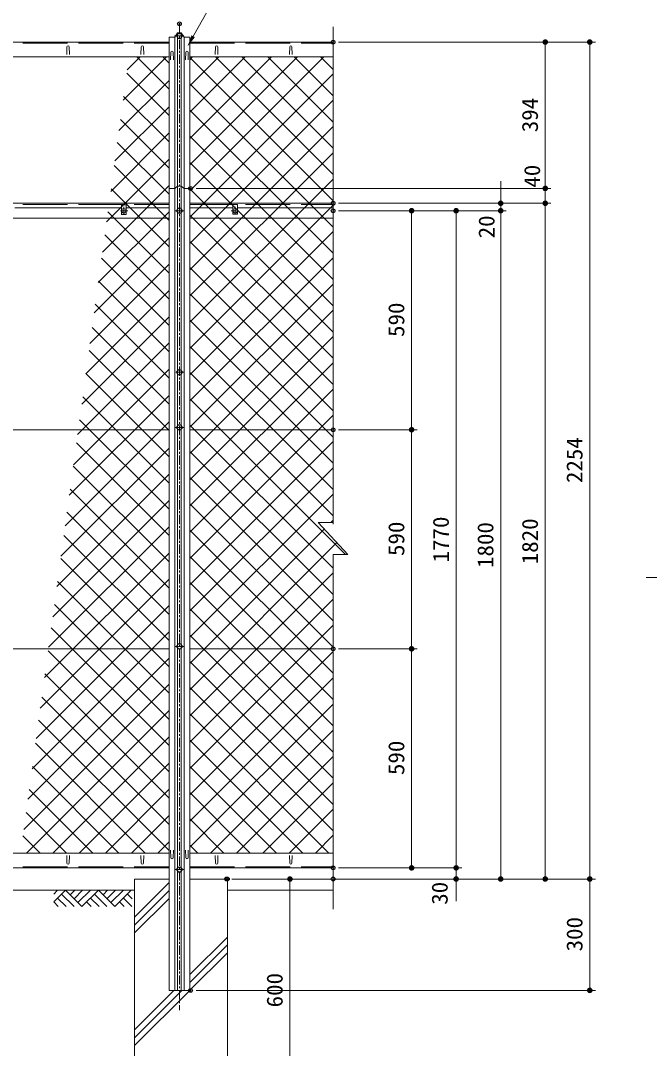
# Model space of a CAD drawing. Units: millimetres at full size. Extents: x -4455 to 4455, y -3150 to 3150.
# Drawn here: x -1945 to -251, y -1008 to 1761 of the extents above; entities that cross this region are included whole.
import ezdxf
from ezdxf.enums import TextEntityAlignment as Align

# ---------------------------------------------------------------- set-up
doc = ezdxf.new("R2010")
doc.units = ezdxf.units.MM
doc.header["$LTSCALE"] = 20
doc.header["$PDMODE"] = 32
doc.header["$PDSIZE"] = 10
for name, pattern in [('DASHED', [7.5, 6, -1.5]), ('USER1', [2, 1.25, -0.25, 0.25, -0.25]), ('USER4', [1.125, 0.75, -0.125, 0.125, -0.125])]:
    doc.linetypes.add(name, pattern=pattern)
for name, color, linetype, lineweight in [('0-0_6文字', 3, 'Continuous', 18), ('0-1_4基礎', 4, 'Continuous', 18), ('0-2_GL', 7, 'Continuous', 18), ('0-3_5寸法', 1, 'Continuous', 18), ('0-4_SUNPOU', 1, 'Continuous', 18), ('0-6_1部材', 3, 'Continuous', 18), ('0-8_中心線', 1, 'USER1', 18), ('0-9_8部品', 7, 'Continuous', 18), ('0-A_0', 1, 'Continuous', 18), ('0-B_2網', 4, 'Continuous', 18)]:
    doc.layers.add(name, color=color, linetype=linetype, lineweight=lineweight)
doc.layers.add('0-5_DEFPOINTS', color=7, linetype='Continuous')
doc.styles.add('ＭＳ ゴシック', font='')
doc.styles.get('ＭＳ ゴシック').set_extended_font_data('MS Gothic')

# ---------------------------------------------------------------- blocks, each defined once
blk = doc.blocks.new('M1')
at = {"layer": '0-4_SUNPOU'}
blk.add_line((-5, 0), (-38.58, 0), dxfattribs=at)
for points in [[(0, 0), (-5, 0), (-4.96, 0.63)], [(0, 0), (-4.96, -0.63), (-5, 0)], [(0, 0), (-4.96, 0.63), (-4.84, 1.24)], [(0, 0), (-4.84, -1.24), (-4.96, -0.63)], [(0, 0), (-4.84, 1.24), (-4.65, 1.84)], [(0, 0), (-4.65, -1.84), (-4.84, -1.24)], [(0, 0), (-4.65, 1.84), (-4.38, 2.41)], [(0, 0), (-4.38, -2.41), (-4.65, -1.84)], [(0, 0), (-4.38, 2.41), (-4.05, 2.94)], [(0, 0), (-4.05, -2.94), (-4.38, -2.41)], [(0, 0), (-4.05, 2.94), (-3.64, 3.42)], [(0, 0), (-3.64, -3.42), (-4.05, -2.94)], [(0, 0), (-3.64, 3.42), (-3.19, 3.85)], [(0, 0), (-3.19, -3.85), (-3.64, -3.42)], [(0, 0), (-3.19, 3.85), (-2.68, 4.22)], [(0, 0), (-2.68, -4.22), (-3.19, -3.85)], [(0, 0), (-2.68, 4.22), (-2.13, 4.52)], [(0, 0), (-2.13, -4.52), (-2.68, -4.22)], [(0, 0), (-2.13, 4.52), (-1.55, 4.76)], [(0, 0), (-1.55, -4.76), (-2.13, -4.52)], [(0, 0), (-1.55, 4.76), (-0.94, 4.91)], [(0, 0), (-0.94, -4.91), (-1.55, -4.76)], [(0, 0), (-0.94, 4.91), (-0.31, 4.99)], [(0, 0), (-0.31, -4.99), (-0.94, -4.91)], [(0, 0), (-0.31, 4.99), (0.31, 4.99)], [(0, 0), (0.31, -4.99), (-0.31, -4.99)], [(0, 0), (0.31, 4.99), (0.94, 4.91)], [(0, 0), (0.94, 4.91), (1.55, 4.76)], [(0, 0), (1.55, 4.76), (2.13, 4.52)], [(0, 0), (2.13, 4.52), (2.68, 4.22)], [(0, 0), (2.68, 4.22), (3.19, 3.85)], [(0, 0), (3.19, 3.85), (3.64, 3.42)], [(0, 0), (3.64, 3.42), (4.05, 2.94)], [(0, 0), (4.05, 2.94), (4.38, 2.41)], [(0, 0), (4.38, 2.41), (4.65, 1.84)], [(0, 0), (4.65, 1.84), (4.84, 1.24)], [(0, 0), (4.84, 1.24), (4.96, 0.63)], [(0, 0), (4.96, 0.63), (5, 0)], [(0, 0), (0.94, -4.91), (0.31, -4.99)], [(0, 0), (1.55, -4.76), (0.94, -4.91)], [(0, 0), (2.13, -4.52), (1.55, -4.76)], [(0, 0), (2.68, -4.22), (2.13, -4.52)], [(0, 0), (3.19, -3.85), (2.68, -4.22)], [(0, 0), (3.64, -3.42), (3.19, -3.85)], [(0, 0), (4.05, -2.94), (3.64, -3.42)], [(0, 0), (4.38, -2.41), (4.05, -2.94)], [(0, 0), (4.65, -1.84), (4.38, -2.41)], [(0, 0), (4.84, -1.24), (4.65, -1.84)], [(0, 0), (4.96, -0.63), (4.84, -1.24)], [(0, 0), (5, 0), (4.96, -0.63)]]:
    blk.add_solid(points, dxfattribs=at)
blk = doc.blocks.new('GL-マーク')
at = {"layer": '0-A_0'}
for p, q in [((-278.75, -14.14), (-264.61, 0)), ((-278.75, -42.43), (-236.32, 0)), ((-236.32, 0), (-177.24, -59.08)), ((-203.01, 0), (-219.67, -16.66)), ((-174.73, 0), (-205.53, -30.8)), ((-146.45, 0), (-191.38, -44.94)), ((-118.16, 0), (-177.24, -59.08)), ((-118.16, 0), (-59.08, -59.08)), ((-84.85, 0), (-101.51, -16.65)), ((-56.57, 0), (-87.36, -30.8)), ((-28.28, 0), (-73.22, -44.94)), ((0, 0), (-59.08, -59.08)), ((-264.61, -28.28), (-233.81, -59.08)), ((-250.46, -14.14), (-205.53, -59.08)), ((-146.44, -28.28), (-115.65, -59.08)), ((-132.3, -14.14), (-87.37, -59.08)), ((2.51, -59.08), (-28.28, -28.28)), ((3.33, -31.61), (-14.14, -14.14)), ((-278.75, -42.43), (-262.09, -59.08)), ((-160.59, -42.43), (-143.93, -59.08)), ((-25.77, -59.08), (-42.43, -42.43))]:
    blk.add_line(p, q, dxfattribs=at)

msp = doc.modelspace()

# ---------------------------------------------------------------- linework, layer by layer
at = {"layer": '0-0_6文字', "color": 7}
for points in [[(-1121.99, 1809.93), (-1427.85, 1809.93), (-1493.23, 1693.92)], [(-259.1, 260.37), (63.84, 260.37), (145.1, 162.05)]]:
    msp.add_lwpolyline(points, dxfattribs=at)
msp.add_solid([(-1494.22, 1692.18), (-1484.02, 1720.87), (-1474.95, 1715.75)], dxfattribs=at)
at = {"layer": '0-1_4基礎', "color": 7}
for p, q in [((-1637.64, -1151.56), (-1637.64, -551.56)), ((-1637.64, -551.56), (-1544.59, -551.56)), ((-1488.59, -551.56), (-1387.64, -551.56)), ((-1387.64, -1151.56), (-1387.64, -551.56))]:
    msp.add_line(p, q, dxfattribs=at)
at = {"layer": '0-1_4基礎'}
for p, q in [((-1637.64, -654.33), (-1544.59, -561.28)), ((-1637.64, -675.54), (-1544.59, -582.49)), ((-1637.64, -696.76), (-1544.59, -603.71)), ((-1488.59, -808.74), (-1387.64, -707.79)), ((-1488.59, -829.95), (-1387.64, -729)), ((-1488.59, -851.17), (-1387.64, -750.22)), ((-1637.64, -1000.22), (-1488.98, -851.56)), ((-1637.64, -979), (-1510.2, -851.56)), ((-1637.64, -957.79), (-1531.41, -851.56))]:
    msp.add_line(p, q, dxfattribs=at)
at = {"layer": '0-2_GL'}
for p, q in [((-3187.64, -581.56), (-1637.64, -581.56)), ((-1387.64, -581.56), (-1102.89, -581.56))]:
    msp.add_line(p, q, dxfattribs=at)
at = {"layer": '0-3_5寸法'}
for p, q in [((-1087.89, 1702.69), (-516.32, 1702.69)), ((-1087.89, 1702.69), (-396.32, 1702.69)), ((-531.32, 1308.44), (-531.32, 1702.69)), ((-411.32, 1702.69), (-411.32, -551.56)), ((-531.32, 1338.44), (-531.32, 1368.44)), ((-1471.56, 1308.44), (-516.32, 1308.44)), ((-1471.56, 1308.44), (-516.32, 1308.44)), ((-651.32, 1298.44), (-651.32, 1328.44)), ((-531.32, 1268.44), (-531.32, 1308.44)), ((-1087.89, 1268.44), (-636.32, 1268.44)), ((-1087.89, 1268.44), (-516.32, 1268.44)), ((-1087.89, 1268.44), (-516.32, 1268.44)), ((-1087.89, 1248.44), (-636.32, 1248.44)), ((-1087.89, 1248.44), (-756.32, 1248.44)), ((-1087.89, 1248.44), (-876.32, 1248.44)), ((-1087.89, 1248.44), (-636.32, 1248.44)), ((-891.32, 658.44), (-891.32, 1248.44)), ((-771.32, -521.56), (-771.32, 1248.44)), ((-651.32, 1248.44), (-651.32, 1268.44)), ((-651.32, 1248.44), (-651.32, -551.56)), ((-531.32, 1268.44), (-531.32, -551.56)), ((-651.32, 1218.44), (-651.32, 1188.44)), ((-531.32, 1238.44), (-531.32, 1208.44)), ((-1087.89, 658.44), (-876.32, 658.44)), ((-1087.89, 658.44), (-876.32, 658.44)), ((-891.32, 68.44), (-891.32, 658.44)), ((-1087.89, 68.44), (-876.32, 68.44)), ((-1087.89, 68.44), (-876.32, 68.44)), ((-891.32, -521.56), (-891.32, 68.44)), ((-771.32, -491.56), (-771.32, -461.56)), ((-1087.89, -521.56), (-756.32, -521.56)), ((-1087.89, -521.56), (-756.32, -521.56)), ((-1087.89, -521.56), (-876.32, -521.56)), ((-771.32, -521.56), (-771.32, -551.56)), ((-1375.1, -551.56), (-396.32, -551.56)), ((-1372.64, -551.56), (-1204.03, -551.56)), ((-1219.03, -551.56), (-1219.03, -1151.56)), ((-1087.89, -551.56), (-636.32, -551.56)), ((-1087.89, -551.56), (-756.32, -551.56)), ((-1087.89, -551.56), (-516.32, -551.56)), ((-1087.89, -551.56), (-396.32, -551.56)), ((-411.32, -551.56), (-411.32, -851.56)), ((-771.32, -581.56), (-771.32, -611.56)), ((-1471.56, -851.56), (-396.32, -851.56))]:
    msp.add_line(p, q, dxfattribs=at)
at = {"layer": '0-5_DEFPOINTS'}
for p in [(-1516.59, 1752.11), (-1102.89, 1702.69), (-531.32, 1702.69), (-1486.56, 1308.44), (-531.32, 1308.44), (-1102.89, 1268.44), (-1102.89, 1248.44), (-891.32, 1248.44), (-771.32, 1248.44), (-651.32, 1268.44), (-1102.89, 658.44), (-891.32, 658.44), (-1102.89, 68.44), (-891.32, 68.44), (-1102.89, -521.56), (-1390.1, -551.56), (-1387.64, -551.56), (-1102.89, -551.56), (-1102.89, -551.56), (-771.32, -551.56), (-651.32, -551.56), (-531.32, -551.56), (-411.32, -551.56), (-1486.56, -851.56), (-411.32, -851.56)]:
    msp.add_point(p, dxfattribs=at)
at = {"layer": '0-6_1部材'}
for p, q in [((-1521.59, 1727.69), (-1521.59, -851.56)), ((-1511.59, 1727.69), (-1511.59, -851.56)), ((-1820.34, 1669.19), (-1819.59, 1689.69)), ((-1812.84, 1669.19), (-1813.59, 1689.69)), ((-1620.34, 1669.19), (-1619.59, 1689.69)), ((-1612.84, 1669.19), (-1613.59, 1689.69)), ((-1529.09, 1716.28), (-1529.09, -851.56)), ((-1504.09, 1716.28), (-1504.09, -851.56)), ((-1420.34, 1669.19), (-1419.59, 1689.69)), ((-1412.84, 1669.19), (-1413.59, 1689.69)), ((-1220.34, 1669.19), (-1219.59, 1689.69)), ((-1212.84, 1669.19), (-1213.59, 1689.69)), ((-1540.34, 1654.64), (-1539.59, 1675.14)), ((-1532.84, 1654.64), (-1533.59, 1675.14)), ((-1500.34, 1654.64), (-1499.59, 1675.14)), ((-1492.84, 1654.64), (-1493.59, 1675.14)), ((-1820.34, -488.06), (-1819.59, -508.56)), ((-1812.84, -488.06), (-1813.59, -508.56)), ((-1620.34, -488.06), (-1619.59, -508.56)), ((-1612.84, -488.06), (-1613.59, -508.56)), ((-1540.34, -473.51), (-1539.59, -494.01)), ((-1532.84, -473.51), (-1533.59, -494.01)), ((-1500.34, -473.51), (-1499.59, -494.01)), ((-1492.84, -473.51), (-1493.59, -494.01)), ((-1420.34, -488.06), (-1419.59, -508.56)), ((-1412.84, -488.06), (-1413.59, -508.56)), ((-1220.34, -488.06), (-1219.59, -508.56)), ((-1212.84, -488.06), (-1213.59, -508.56))]:
    msp.add_line(p, q, dxfattribs=at)
at = {"layer": '0-6_1部材', "color": 7}
for p, q in [((-1511.59, 1727.69), (-1504.09, 1716.28)), ((-3288.59, 1702.69), (-1544.59, 1702.69)), ((-1544.59, 1716.28), (-1544.59, -851.56)), ((-1529.09, 1716.28), (-1544.59, 1716.28)), ((-1488.59, 1716.28), (-1504.09, 1716.28)), ((-1488.59, 1716.28), (-1488.59, -851.56)), ((-1488.59, 1702.69), (-1102.89, 1702.69)), ((-3288.59, 1662.69), (-1544.59, 1662.69)), ((-1488.59, 1662.69), (-1102.89, 1662.69)), ((-1529.09, 1308.44), (-1544.59, 1308.44)), ((-1511.59, 1314.43), (-1504.09, 1308.44)), ((-1488.59, 1308.44), (-1504.09, 1308.44)), ((-3288.59, 1268.44), (-1544.59, 1268.44)), ((-1488.59, 1268.44), (-1102.89, 1268.44)), ((-3288.59, 1228.44), (-1544.59, 1228.44)), ((-1488.59, 1228.44), (-1102.89, 1228.44)), ((-3288.59, 658.44), (-1544.59, 658.44)), ((-1488.59, 658.44), (-1102.89, 658.44)), ((-3288.59, 68.44), (-1544.59, 68.44)), ((-1488.59, 68.44), (-1102.89, 68.44)), ((-3288.59, -481.56), (-1544.59, -481.56)), ((-1488.59, -481.56), (-1102.89, -481.56)), ((-3288.59, -521.56), (-1544.59, -521.56)), ((-1488.59, -521.56), (-1102.89, -521.56)), ((-1544.59, -851.56), (-1488.59, -851.56))]:
    msp.add_line(p, q, dxfattribs=at)
at = {"layer": '0-6_1部材', "color": 4}
for p, q in [((-1102.89, 1743.89), (-1102.89, 403.9)), ((-1142.89, 408.9), (-1062.89, 322.74)), ((-1102.89, 408.9), (-1142.89, 408.9)), ((-1102.89, 322.74), (-1102.89, -633.08)), ((-1102.89, 322.74), (-1062.89, 322.74))]:
    msp.add_line(p, q, dxfattribs=at)
at = {"layer": '0-6_1部材', "color": 1, "linetype": 'DASHED'}
for p, q in [((-3288.59, 1699.69), (-1544.59, 1699.69)), ((-1488.59, 1699.69), (-1102.89, 1699.69)), ((-3288.59, 1265.44), (-1544.59, 1265.44)), ((-1488.59, 1265.44), (-1102.89, 1265.44)), ((-3288.59, -518.56), (-1544.59, -518.56)), ((-1488.59, -518.56), (-1102.89, -518.56))]:
    msp.add_line(p, q, dxfattribs=at)
at = {"layer": '0-6_1部材', "color": 7}
for points in [[(-1511.59, 1727.69), (-1521.59, 1727.69), (-1529.09, 1716.28)], [(-1511.59, 1314.43), (-1521.59, 1314.43), (-1529.09, 1308.44)]]:
    msp.add_lwpolyline(points, dxfattribs=at)
at = {"layer": '0-6_1部材'}
for centre, start, end in [((-1816.59, 1689.69), 0, 180), ((-1616.59, 1689.69), 0, 180), ((-1416.59, 1689.69), 0, 180), ((-1216.59, 1689.69), 0, 180), ((-1536.59, 1675.14), 0, 180), ((-1496.59, 1675.14), 0, 180), ((-1536.59, -494.01), 180, 0), ((-1496.59, -494.01), 180, 0), ((-1816.59, -508.56), 180, 0), ((-1616.59, -508.56), 180, 0), ((-1416.59, -508.56), 180, 0), ((-1216.59, -508.56), 180, 0)]:
    msp.add_arc(centre, 3, start, end, dxfattribs=at)
at = {"layer": '0-8_中心線'}
msp.add_line((-1516.59, 1749), (-1516.59, -904.52), dxfattribs=at)
at = {"layer": '0-9_8部品', "color": 1, "linetype": 'USER1'}
for p, q in [((-1530.02, 1719.18), (-1503.14, 1719.18)), ((-1666.59, 1259.23), (-1666.59, 1238.3)), ((-1530.03, 1248.44), (-1503.15, 1248.44)), ((-1366.59, 1259.23), (-1366.59, 1238.3)), ((-1526.72, 813.44), (-1505.93, 813.44)), ((-1530.03, 664.87), (-1503.15, 664.87)), ((-1530.03, 74.87), (-1503.15, 74.87)), ((-1530.02, -526.01), (-1503.14, -526.01))]:
    msp.add_line(p, q, dxfattribs=at)
at = {"layer": '0-9_8部品'}
for p, q in [((-1673.09, 1256.12), (-1960.09, 1256.12)), ((-1544.59, 1256.12), (-1660.08, 1256.12)), ((-1373.08, 1256.12), (-1488.59, 1256.12)), ((-1360.11, 1256.12), (-1102.89, 1256.12))]:
    msp.add_line(p, q, dxfattribs=at)
at = {"layer": '0-9_8部品', "color": 1, "linetype": 'USER4'}
for p, q in [((-1655.51, 1248.44), (-1677.71, 1248.44)), ((-1377.68, 1248.44), (-1355.47, 1248.44))]:
    msp.add_line(p, q, dxfattribs=at)
at = {"layer": '0-9_8部品', "color": 3}
for points in [[(-1508.75, 1719.18), (-1512.67, 1725.97), (-1520.51, 1725.97), (-1524.43, 1719.18), (-1520.51, 1712.4), (-1512.67, 1712.4)], [(-1508.76, 1248.44), (-1512.68, 1255.23), (-1520.52, 1255.23), (-1524.44, 1248.44), (-1520.52, 1241.65), (-1512.68, 1241.65)], [(-1508.75, 813.44), (-1512.67, 820.23), (-1520.51, 820.23), (-1524.43, 813.44), (-1520.51, 806.65), (-1512.67, 806.65)], [(-1508.76, 664.87), (-1512.68, 671.66), (-1520.52, 671.66), (-1524.44, 664.87), (-1520.52, 658.08), (-1512.68, 658.08)], [(-1508.76, 74.87), (-1512.68, 81.66), (-1520.52, 81.66), (-1524.44, 74.87), (-1520.52, 68.08), (-1512.68, 68.08)], [(-1508.75, -526.01), (-1512.67, -532.8), (-1520.51, -532.8), (-1524.43, -526.01), (-1520.51, -519.22), (-1512.67, -519.22)]]:
    msp.add_lwpolyline(points, close=True, dxfattribs=at)
at = {"layer": '0-9_8部品'}
for points in [[(-1673.09, 1264.44), (-1660.09, 1264.44), (-1660.09, 1238.44), (-1673.09, 1238.44)], [(-1373.09, 1264.77), (-1360.09, 1264.77), (-1360.09, 1238.77), (-1373.09, 1238.77)]]:
    msp.add_lwpolyline(points, close=True, dxfattribs=at)
at = {"layer": '0-9_8部品', "color": 3}
for centre in [(-1516.59, 1719.18), (-1516.6, 1248.44), (-1516.59, 813.44), (-1516.6, 664.87), (-1516.6, 74.87), (-1516.59, -526.01)]:
    msp.add_circle(centre, 6.8, dxfattribs=at)
at = {"layer": '0-9_8部品'}
for centre in [(-1666.59, 1248.44), (-1366.59, 1248.44)]:
    msp.add_circle(centre, 6, dxfattribs=at)
at = {"layer": '0-B_2網'}
for p, q in [((-1668.43, 1546.15), (-1551.9, 1662.69)), ((-1657.28, 1628.01), (-1622.61, 1662.69)), ((-1544.59, 1575.52), (-1631.76, 1662.69)), ((-1544.59, 1646.23), (-1561.05, 1662.69)), ((-1488.59, 1655.28), (-1481.18, 1662.69)), ((-1488.59, 1584.57), (-1410.47, 1662.69)), ((-1488.59, 1513.86), (-1339.76, 1662.69)), ((-1488.59, 1443.15), (-1269.05, 1662.69)), ((-1488.59, 1372.44), (-1198.34, 1662.69)), ((-1488.59, 1301.73), (-1127.63, 1662.69)), ((-1102.89, 1345.95), (-1419.62, 1662.69)), ((-1102.89, 1416.66), (-1348.91, 1662.69)), ((-1102.89, 1487.37), (-1278.2, 1662.69)), ((-1102.89, 1558.08), (-1207.49, 1662.69)), ((-1102.89, 1628.8), (-1136.78, 1662.69)), ((-1102.89, 1275.24), (-1488.59, 1660.94)), ((-1544.59, 1504.81), (-1658.54, 1618.76)), ((-1488.59, 1231.02), (-1102.89, 1616.72)), ((-1679.58, 1464.29), (-1544.59, 1599.28)), ((-1102.89, 1204.53), (-1488.59, 1590.23)), ((-1544.59, 1434.1), (-1667.02, 1556.53)), ((-1690.74, 1382.43), (-1544.59, 1528.57)), ((-1488.59, 1160.31), (-1102.89, 1546.01)), ((-1102.89, 1133.82), (-1488.59, 1519.52)), ((-1544.59, 1363.39), (-1675.5, 1494.29)), ((-1488.59, 1089.59), (-1102.89, 1475.3)), ((-1701.89, 1300.56), (-1544.59, 1457.86)), ((-1102.89, 1063.11), (-1488.59, 1448.81)), ((-1544.59, 1292.68), (-1683.97, 1432.06)), ((-1713.04, 1218.7), (-1544.59, 1387.15)), ((-1488.59, 1018.88), (-1102.89, 1404.59)), ((-1544.59, 1221.97), (-1692.45, 1369.83)), ((-1102.89, 992.4), (-1488.59, 1378.1)), ((-1488.59, 948.17), (-1102.89, 1333.87)), ((-1724.19, 1136.84), (-1544.59, 1316.44)), ((-1544.59, 1151.26), (-1700.93, 1307.6)), ((-1102.89, 921.69), (-1488.59, 1307.39)), ((-1488.59, 877.46), (-1102.89, 1263.16)), ((-1735.34, 1054.97), (-1544.59, 1245.73)), ((-1544.59, 1080.55), (-1709.41, 1245.36)), ((-1102.89, 850.98), (-1488.59, 1236.68)), ((-1488.59, 806.75), (-1102.89, 1192.45)), ((-1746.5, 973.11), (-1544.59, 1175.02)), ((-1544.59, 1009.84), (-1717.89, 1183.13)), ((-1102.89, 780.27), (-1488.59, 1165.97)), ((-1544.59, 939.13), (-1726.36, 1120.9)), ((-1488.59, 736.04), (-1102.89, 1121.74)), ((-1757.65, 891.25), (-1544.59, 1104.31)), ((-1102.89, 709.56), (-1488.59, 1095.26)), ((-1544.59, 868.42), (-1734.84, 1058.66)), ((-1768.8, 809.39), (-1544.59, 1033.59)), ((-1488.59, 665.33), (-1102.89, 1051.03)), ((-1102.89, 638.85), (-1488.59, 1024.55)), ((-1544.59, 797.7), (-1743.32, 996.43)), ((-1488.59, 594.62), (-1102.89, 980.32)), ((-1779.95, 727.52), (-1544.59, 962.88)), ((-1102.89, 568.13), (-1488.59, 953.84)), ((-1544.59, 726.99), (-1751.8, 934.2)), ((-1791.1, 645.66), (-1544.59, 892.17)), ((-1488.59, 523.91), (-1102.89, 909.61)), ((-1544.59, 656.28), (-1760.27, 871.97)), ((-1102.89, 497.42), (-1488.59, 883.13)), ((-1488.59, 453.2), (-1102.89, 838.9)), ((-1802.26, 563.8), (-1544.59, 821.46)), ((-1544.59, 585.57), (-1768.75, 809.73)), ((-1102.89, 426.71), (-1488.59, 812.42)), ((-1813.41, 481.94), (-1544.59, 750.75)), ((-1488.59, 382.49), (-1102.89, 768.19)), ((-1544.59, 514.86), (-1777.23, 747.5)), ((-1069.63, 322.74), (-1488.59, 741.7)), ((-1488.59, 311.78), (-1102.89, 697.48)), ((-1824.56, 400.07), (-1544.59, 680.04)), ((-1544.59, 444.15), (-1785.71, 685.27)), ((-1102.89, 285.29), (-1488.59, 670.99)), ((-1835.71, 318.21), (-1544.59, 609.33)), ((-1544.59, 373.44), (-1794.19, 623.04)), ((-1488.59, 241.07), (-1102.89, 626.77)), ((-1102.89, 214.58), (-1488.59, 600.28)), ((-1544.59, 302.73), (-1802.66, 560.8)), ((-1488.59, 170.36), (-1102.89, 556.06)), ((-1846.86, 236.35), (-1544.59, 538.62)), ((-1102.89, 143.87), (-1488.59, 529.57)), ((-1544.59, 232.02), (-1811.14, 498.57)), ((-1488.59, 99.65), (-1102.89, 485.35)), ((-1858.02, 154.48), (-1544.59, 467.91)), ((-1102.89, 73.16), (-1488.59, 458.86)), ((-1544.59, 161.31), (-1819.62, 436.34)), ((-1869.17, 72.62), (-1544.59, 397.2)), ((-1488.59, 28.93), (-1126.39, 391.14)), ((-1102.89, 2.45), (-1488.59, 388.15)), ((-1108.62, 408.9), (-1102.89, 414.64)), ((-1544.59, 90.6), (-1828.1, 374.1)), ((-1488.59, -41.78), (-1092.35, 354.47)), ((-1880.32, -9.24), (-1544.59, 326.49)), ((-1544.59, 19.89), (-1836.58, 311.87)), ((-1102.89, -68.26), (-1488.59, 317.44)), ((-1891.47, -91.1), (-1544.59, 255.78)), ((-1544.59, -50.82), (-1845.05, 249.64)), ((-1488.59, -112.49), (-1102.89, 273.21)), ((-1102.89, -138.97), (-1488.59, 246.73)), ((-1488.59, -183.2), (-1102.89, 202.5)), ((-1902.63, -172.97), (-1544.59, 185.07)), ((-1544.59, -121.53), (-1853.53, 187.41)), ((-1102.89, -209.68), (-1488.59, 176.02)), ((-1913.78, -254.83), (-1544.59, 114.36)), ((-1544.59, -192.24), (-1862.01, 125.17)), ((-1488.59, -253.91), (-1102.89, 131.79)), ((-1102.89, -280.39), (-1488.59, 105.31)), ((-1544.59, -262.96), (-1870.49, 62.94)), ((-1488.59, -324.62), (-1102.89, 61.08)), ((-1924.93, -336.69), (-1544.59, 43.65)), ((-1102.89, -351.1), (-1488.59, 34.6)), ((-1544.59, -333.67), (-1878.97, 0.71)), ((-1936.08, -418.56), (-1544.59, -27.07)), ((-1488.59, -395.33), (-1102.89, -9.63)), ((-1102.89, -421.81), (-1488.59, -36.11)), ((-1544.59, -404.38), (-1887.44, -61.53)), ((-1488.59, -466.04), (-1102.89, -80.34)), ((-1928.37, -481.56), (-1544.59, -97.78)), ((-1113.86, -481.56), (-1488.59, -106.82)), ((-1544.59, -475.09), (-1895.92, -123.76)), ((-1433.4, -481.56), (-1102.89, -151.05)), ((-1608.83, -481.56), (-1904.4, -185.99)), ((-1857.66, -481.56), (-1544.59, -168.49)), ((-1184.57, -481.56), (-1488.59, -177.53)), ((-1679.54, -481.56), (-1912.88, -248.22)), ((-1786.95, -481.56), (-1544.59, -239.2)), ((-1255.28, -481.56), (-1488.59, -248.24)), ((-1362.69, -481.56), (-1102.89, -221.76)), ((-1291.98, -481.56), (-1102.89, -292.47)), ((-1750.25, -481.56), (-1921.36, -310.46)), ((-1716.24, -481.56), (-1544.59, -309.91)), ((-1325.99, -481.56), (-1488.59, -318.96)), ((-1820.97, -481.56), (-1929.83, -372.69)), ((-1645.53, -481.56), (-1544.59, -380.62)), ((-1221.27, -481.56), (-1102.89, -363.18)), ((-1396.7, -481.56), (-1488.59, -389.67)), ((-1891.68, -481.56), (-1938.31, -434.92)), ((-1150.56, -481.56), (-1102.89, -433.89)), ((-1574.82, -481.56), (-1544.59, -451.33)), ((-1467.41, -481.56), (-1488.59, -460.38))]:
    msp.add_line(p, q, dxfattribs=at)

# ---------------------------------------------------------------- block references
at = {"layer": '0-2_GL', "xscale": 0.75, "yscale": 0.75}
msp.add_blockref('GL-マーク', (-1646.37, -581.56), dxfattribs=at)
at = {"layer": '0-3_5寸法', "xscale": 1.5, "yscale": 1.5}
for p, rotation in [((-531.32, 1702.69), 90), ((-411.32, 1702.69), 90), ((-531.32, 1308.44), 270), ((-531.32, 1308.44), 270), ((-651.32, 1268.44), 270), ((-531.32, 1268.44), 90), ((-531.32, 1268.44), 90), ((-891.32, 1248.44), 90), ((-771.32, 1248.44), 90), ((-651.32, 1248.44), 90), ((-651.32, 1248.44), 90), ((-891.32, 658.44), 270), ((-891.32, 658.44), 90), ((-891.32, 68.44), 270), ((-891.32, 68.44), 90), ((-891.32, -521.56), 270), ((-771.32, -521.56), 270), ((-771.32, -521.56), 270), ((-651.32, -551.56), 270), ((-531.32, -551.56), 270), ((-411.32, -551.56), 270), ((-1219.03, -551.56), 90), ((-771.32, -551.56), 90), ((-411.32, -551.56), 90), ((-411.32, -851.56), 270)]:
    msp.add_blockref('M1', p, dxfattribs=dict(at, rotation=rotation))

# ---------------------------------------------------------------- texts
at = {"layer": '0-3_5寸法', "color": 3, "style": 'ＭＳ ゴシック', "width": 1.05}
for s, p in [('394', (-537.99, 1459.82)), ('40', (-532.05, 1310.48)), ('20', (-654.89, 1174.04)), ('590', (-897.99, 908.44)), ('2254', (-417.99, 514.82)), ('1770', (-777.99, 301.19)), ('1820', (-537.99, 296.19)), ('590', (-897.99, 318.44)), ('1800', (-657.99, 286.19)), ('590', (-897.99, -271.56)), ('30', (-781.17, -620.92)), ('300', (-417.99, -746.56)), ('600', (-1225.7, -897.31))]:
    msp.add_text(s, height=43.26, rotation=90, dxfattribs=at).set_placement(p, align=Align.BOTTOM_LEFT)

doc.saveas('drawing.dxf')
